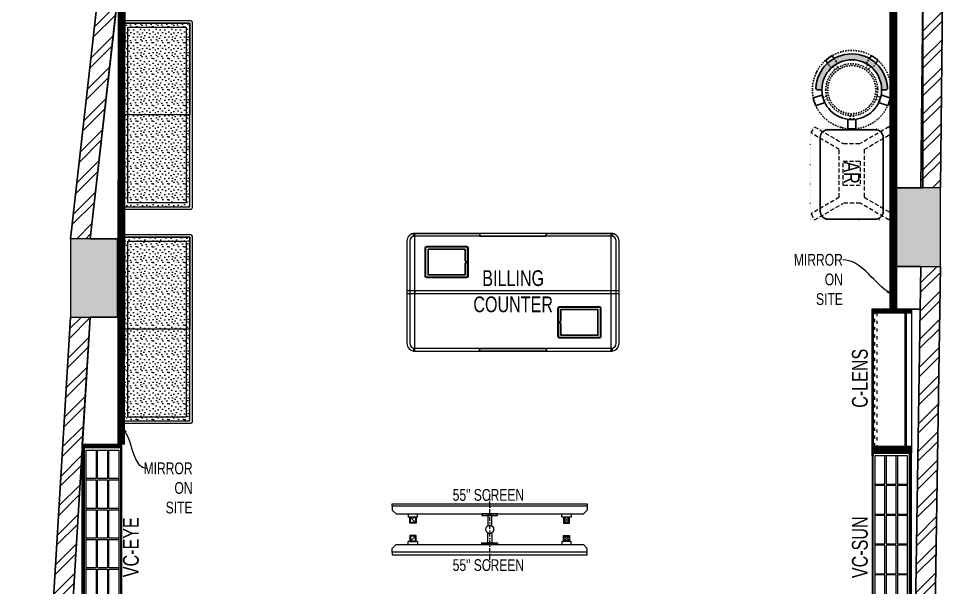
# Model space of a CAD drawing. Header units: feet. Extents: x 2835136 to 2841070, y -5729721 to -5712845.
# Drawn here: x 2835136 to 2841070, y -5721338 to -5717716 of the extents above; entities that cross this region are included whole.
import ezdxf
from ezdxf import colors
from ezdxf.entities.mleader import LeaderData, LeaderLine
from ezdxf.math import Vec2, Vec3

# ---------------------------------------------------------------- set-up
doc = ezdxf.new("R2010")
doc.units = ezdxf.units.FT
doc.header["$LTSCALE"] = 33
doc.header["$MEASUREMENT"] = 0
for name, pattern in [('ACAD_ISO03W100', [30, 12, -18]), ('DASHDOT2', [0.5, 0.25, -0.125, 0, -0.125]), ('DOT', [0.25, 0, -0.25]), ('HIDDEN2', [4.7624999999999975, 3.174999999999998, -1.587499999999999]), ('HIDDENX2', [0.75, 0.5, -0.25])]:
    doc.linetypes.add(name, pattern=pattern)
for name, color, linetype, lineweight in [('A-COL', 243, 'Continuous', 9), ('column hatch', 5, 'Continuous', 0), ('HATCH', 9, 'Continuous', 9), ('LENS-DIM', 252, 'Continuous', 5), ('LENS-HATCH', 251, 'Continuous', 5), ('LENS-PARTITION', 21, 'Continuous', 25), ('LENS-TEXT', 31, 'Continuous', 5), ('LK-EQPMT', 3, 'Continuous', 18), ('LK-FF&E FLOOR', 1, 'Continuous', 9), ('LK-FF&E WALL', 1, 'Continuous', 9), ('LK-IT', 3, 'Continuous', 18), ('LK-MIRROR', 133, 'Continuous', 13), ('LN-ELEVATION-1', 81, 'Continuous', 25), ('LN-ELEVATION-2', 103, 'Continuous', 20), ('LN-ELEVATION-3', 125, 'Continuous', 18), ('LN-ELEVATION-4', 145, 'Continuous', 13), ('LN-ELEVATION-5', 167, 'Continuous', 5), ('LN-HATCH', 251, 'Continuous', 0), ('PLANO-TXT', 252, 'Continuous', 5)]:
    doc.layers.add(name, color=color, linetype=linetype, lineweight=lineweight)
doc.layers.add('A-WALL', color=1, linetype='Continuous')
doc.styles.add('LK TXT', font='GILC____.TTF', dxfattribs={"height": 100})
doc.styles.get("Standard").update_dxf_attribs({"font": 'GILC____.TTF'})
pattern_1 = [(45, (7858054.083674966, 3504049.203216764), (-4.490128060534575, 4.490128060534575), [])]
pattern_2 = [(45, (4209746.041545029, 1706864.740126446), (-4.490128060534575, 4.490128060534575), [])]
pattern_3 = [(45, (4210046.041545031, 1706864.740126446), (-4.490128060534575, 4.490128060534575), [])]

# ---------------------------------------------------------------- blocks, each defined once
blk = doc.blocks.new('A$C143335a0')
at = {"layer": 'column hatch'}
h = blk.add_hatch(color=8, dxfattribs=at)
h.dxf.hatch_style = 1
h.paths.add_polyline_path([(3018.324078187347, 6392.745557473041), (3318.324078187347, 6392.745557473041), (3318.324078187347, 6892.745557473041), (3018.324078187347, 6892.745557473041)])
h.paths.add_polyline_path([(3268.975466294214, 952.9920500097796), (3268.975466294214, 1452.992050009779), (2968.975466294214, 1452.992050009779), (2968.975466294214, 952.9920500097796)])
h.paths.add_polyline_path([(3208.203709088266, -2918.531008622609), (2908.203709088266, -2918.531008622609), (2908.203709088266, -3418.531008622609), (3208.203709088266, -3418.531008622609)])
h.paths.add_polyline_path([(3337.574912689626, -9443.016422820276), (3337.574912689626, -8943.01642282028), (3037.574912689626, -8943.016422820283), (3037.574912689626, -9443.016422820276)])
h.paths.add_polyline_path([(-2596.425087310374, -9443.016422820276), (-2296.425087310374, -9443.01642282028), (-2296.425087310373, -8943.016422820276), (-2596.425087310373, -8943.016422820276)])
h.paths.add_polyline_path([(-2479.554539881647, -3382.244419299997), (-2179.554539881647, -3382.244419299997), (-2179.554539881647, -2882.244419299997), (-2479.554539881647, -2882.244419299997)])
h.paths.add_polyline_path([(-1967.58757924661, 1129.364045151509), (-2267.58757924661, 1129.364045151509), (-2267.58757924661, 629.3640451515093), (-1967.58757924661, 629.3640451515093)])
h.paths.add_polyline_path([(-1312.372398138046, 7402.300305533223), (-1612.372398138046, 7402.300305533223), (-1612.372398138046, 6902.300305533223), (-1312.372398138046, 6902.300305533223)])
at = {"layer": 'LN-HATCH'}
h = blk.add_hatch(dxfattribs=at)
h.set_pattern_fill('ANSI32', color=256, scale=333, angle=180)
h.set_pattern_definition([(225, (-8468480.47336075, 5282644.005836302), (88.29995930067012, -88.29995930067015), []), (225, (-8468539.340000186, 5282644.005836302), (88.29995930067012, -88.29995930067015), [])])
h.paths.add_polyline_path([(3143.969228822738, 1452.992050009779), (3268.975466294214, 1452.992050009779), (3318.324078187347, 6392.745557473041), (3193.317840717733, 6392.745557473041)])
h.paths.add_polyline_path([(3268.975466294214, 952.9920500097796), (3143.960067272186, 952.9920500097796), (3083.188310066238, -2918.531008622609), (3208.203709088266, -2918.531008622609)])
h.paths.add_polyline_path([(3208.203709088266, -3418.531008622609), (3083.169439248741, -3418.531008622609), (3212.540642850101, -8943.016422820276), (3337.574912689626, -8943.016422820276)])
h.paths.add_polyline_path([(3037.574912689626, -9443.016422820276), (3037.574912689626, -9193.016422820276), (2887.574912689626, -9193.016422820276), (2887.574912689626, -9443.016422820276)])
h.paths.add_polyline_path([(500.5749126896262, -9443.016422820276), (500.5749126896262, -9193.016422820276), (250.5749126896262, -9193.016422820276), (250.5749126877636, -9443.016422820276)])
h.paths.add_polyline_path([(-2136.425087310374, -9193.016422820276), (-2296.425087310374, -9193.016422820276), (-2296.425087310374, -9443.016422820276), (-2136.425087310374, -9443.016422820276)])
h.paths.add_polyline_path([(-2596.425087310374, -8943.016422820276), (-2471.397483309731, -8943.016422820276), (-2354.526935879141, -3382.244419299997), (-2479.554539881647, -3382.244419299997)])
h.paths.add_polyline_path([(-2479.554539881647, -2882.244419299997), (-2354.327025352046, -2882.244419299997), (-2142.360064718872, 629.3640451515093), (-2267.58757924661, 629.3640451515093)])
h.paths.add_polyline_path([(-2267.58757924661, 1129.364045151509), (-2141.785047009587, 1129.364045151509), (-1486.569865901023, 6902.300305533223), (-1612.372398138046, 6902.300305533223)])
at = {"layer": 'A-COL'}
for points in [[(2968.975466294214, 952.9920500097796), (3268.975466294214, 952.9920500097796), (3268.975466294214, 1452.992050009779), (2968.975466294214, 1452.992050009779)], [(-2267.58757924661, 629.3640451515093), (-1967.58757924661, 629.3640451515093), (-1967.58757924661, 1129.364045151509), (-2267.58757924661, 1129.364045151509)]]:
    blk.add_lwpolyline(points, close=True, dxfattribs=at)
at = {"layer": 'A-WALL'}
for p, q in [((-1612.372398138046, 6902.300305533223), (-2267.58757924661, 1129.364045151509)), ((-1486.569865901023, 6902.300305533223), (-2141.785047009587, 1129.364045151509)), ((3143.969228822738, 1452.992050009779), (3193.317840717733, 6392.745557473041)), ((3268.975466294214, 1452.992050009779), (3318.324078187347, 6392.745557473041)), ((3083.219106215984, -2916.569110468961), (3143.960067272186, 952.9920500097796)), ((3208.203709088266, -2918.531008622609), (3268.975466294214, 952.9920500097796)), ((-2267.58757924661, 629.3640451515093), (-2479.554539881647, -2882.244419299997)), ((-2142.360064718872, 629.3640451515093), (-2354.327025352046, -2882.244419299997))]:
    blk.add_line(p, q, dxfattribs=at)
blk = doc.blocks.new('VC HD 1200')
at = {"layer": 'LN-HATCH', "ltscale": 0.5}
h = blk.add_hatch(dxfattribs=at)
h.set_pattern_fill('ANSI31', color=256, scale=2)
h.set_pattern_definition([(45, (3760859.752907088, 1795248.935917533), (-4.490128060534575, 4.490128060534575), [])])
h.paths.add_polyline_path([(-1200, 250), (-1200, 60), (-1194, 60), (-1194, 50), (-1200, 50), (-1200, 6), (-1182, 6), (-1182, 250)])
h = blk.add_hatch(dxfattribs=at)
h.set_pattern_fill('ANSI31', color=256, scale=2)
h.set_pattern_definition(pattern_1)
h.paths.add_polyline_path([(0, 250), (0, 60), (-6, 60), (-6, 50), (0, 50), (0, 6), (-18, 6), (-18, 250)])
h = blk.add_hatch(dxfattribs=at)
h.set_pattern_fill('ANSI31', color=256, scale=2)
h.set_pattern_definition([(45, (7858047.083674965, 3504049.203216764), (-4.490128060534575, 4.490128060534575), [])])
h.paths.add_polyline_path([(-1165, 6), (-1165, 0), (-1200, 0), (-1200, 6)])
h = blk.add_hatch(dxfattribs=at)
h.set_pattern_fill('ANSI31', color=256, scale=2)
h.set_pattern_definition(pattern_1)
h.paths.add_polyline_path([(-28, 6), (-28, 0), (0, 0), (0, 6)])
at = {"layer": 'LN-ELEVATION-1', "ltscale": 0.5}
for points in [[(-1200, 250), (-1200, 60), (-1194, 60), (-1194, 50), (-1200, 50), (-1200, 6), (-1182, 6), (-1182, 250)], [(-18, 238), (-1182, 238), (-1182, 244), (-18, 244)], [(0, 250), (0, 60), (-6, 60), (-6, 50), (0, 50), (0, 6), (-18, 6), (-18, 250)], [(-1165, 6), (-1165, 0), (-1200, 0), (-1200, 6)], [(-35, 6), (-35, 0), (0, 0), (0, 6)]]:
    blk.add_lwpolyline(points, close=True, dxfattribs=at)
at = {"layer": 'LN-ELEVATION-3', "ltscale": 0.5}
for p, q in [((-1182, 250), (-18, 250)), ((-1165, 6), (-35, 6)), ((-35, 0), (-1165, 0))]:
    blk.add_line(p, q, dxfattribs=at)
for points in [[(-1165.000000000465, 226), (-35, 226), (-35, 18), (-1165.000000000465, 18)], [(-1165.000000000465, 226), (-983.3333333334886, 226), (-983.3333333334886, 162), (-1165.000000000465, 162)], [(-975.3333333334886, 226), (-793.6666666665112, 226), (-793.6666666665112, 162), (-975.3333333334886, 162)], [(-785.6666666665112, 226), (-603.9999999995342, 226), (-603.9999999995342, 162), (-785.6666666665112, 162)], [(-595.9999999995342, 226), (-414.3333333325572, 226), (-414.3333333325572, 162), (-595.9999999995342, 162)], [(-406.3333333325572, 226), (-224.6666666655801, 226), (-224.6666666655801, 162), (-406.3333333325572, 162)], [(-216.6666666655801, 226), (-34.99999999860302, 226), (-34.99999999860302, 162), (-216.6666666655801, 162)], [(-1165.000000000465, 90), (-983.3333333334886, 90), (-983.3333333334886, 154), (-1165.000000000465, 154)], [(-975.3333333334886, 154), (-793.6666666665112, 154), (-793.6666666665112, 90), (-975.3333333334886, 90)], [(-785.6666666665112, 154), (-603.9999999995342, 154), (-603.9999999995342, 90), (-785.6666666665112, 90)], [(-595.9999999995342, 154), (-414.3333333325572, 154), (-414.3333333325572, 90), (-595.9999999995342, 90)], [(-406.3333333325572, 154), (-224.6666666655801, 154), (-224.6666666655801, 90), (-406.3333333325572, 90)], [(-216.6666666655801, 154), (-34.99999999860302, 154), (-34.99999999860302, 90), (-216.6666666655801, 90)], [(-1165.000000000465, 82), (-983.3333333334886, 82), (-983.3333333334886, 18), (-1165.000000000465, 18)], [(-975.3333333334886, 82), (-793.6666666665112, 82), (-793.6666666665112, 18), (-975.3333333334886, 18)], [(-785.6666666665112, 82), (-603.9999999995342, 82), (-603.9999999995342, 18), (-785.6666666665112, 18)], [(-595.9999999995342, 82), (-414.3333333325572, 82), (-414.3333333325572, 18), (-595.9999999995342, 18)], [(-406.3333333325572, 82), (-224.6666666655801, 82), (-224.6666666655801, 18), (-406.3333333325572, 18)], [(-216.6666666655801, 82), (-34.99999999860302, 82), (-34.99999999860302, 18), (-216.6666666655801, 18)]]:
    blk.add_lwpolyline(points, close=True, dxfattribs=at)
blk = doc.blocks.new('CLENS 900')
at = {"layer": 'LN-HATCH', "ltscale": 0.5}
h = blk.add_hatch(dxfattribs=at)
h.set_pattern_fill('ANSI31', color=256, scale=50)
h.set_pattern_definition([(45, (911.7948143622632, 249.9999999999854), (-4.419417382415921, 4.419417382415921), [])])
h.paths.add_polyline_path([(0, 250), (0, 60), (6, 60), (6, 50), (0, 50), (0, 6), (25, 6), (25, 250)])
h = blk.add_hatch(dxfattribs=at)
h.set_pattern_fill('ANSI31', color=256, scale=2)
h.set_pattern_definition(pattern_2)
h.paths.add_polyline_path([(900, 250), (900, 60), (894, 60), (894, 50), (900, 50), (900, 6), (875, 6), (875, 250)])
h = blk.add_hatch(dxfattribs=at)
h.set_pattern_fill('ANSI31', color=256, scale=2)
h.set_pattern_definition(pattern_3)
h.paths.add_polyline_path([(875.0000000000146, 209.9999999999854), (25, 210), (25, 216), (875.0000000000146, 215.9999999999854)])
h = blk.add_hatch(dxfattribs=at)
h.set_pattern_fill('ANSI31', color=256, scale=2)
h.set_pattern_definition(pattern_3)
h.paths.add_polyline_path([(35, 6), (35, 0), (0, 0), (0, 6)])
h = blk.add_hatch(dxfattribs=at)
h.set_pattern_fill('ANSI31', color=256, scale=2)
h.set_pattern_definition(pattern_2)
h.paths.add_polyline_path([(865, 6), (865, 0), (900, 0), (900, 6)])
at = {"layer": 'LN-ELEVATION-1', "ltscale": 0.5}
for points in [[(0, 250), (0, 60), (6, 60), (6, 50), (0, 50), (0, 6), (25, 6), (25, 250)], [(900, 250), (900, 60), (894, 60), (894, 50), (900, 50), (900, 6), (875, 6), (875, 250)], [(875, 210), (25, 210), (25, 216), (875, 216)], [(35, 6), (35, 0), (0, 0), (0, 6)], [(865, 6), (865, 0), (900, 0), (900, 6)]]:
    blk.add_lwpolyline(points, close=True, dxfattribs=at)
at = {"layer": 'LN-ELEVATION-3', "ltscale": 0.5}
for p, q in [((25, 250), (875, 250)), ((35, 6), (865, 6)), ((865, 0), (35, 0))]:
    blk.add_line(p, q, dxfattribs=at)
at = {"layer": 'LN-ELEVATION-4', "linetype": 'ACAD_ISO03W100', "ltscale": 0.05}
blk.add_lwpolyline([(25, 30), (875, 30), (875, 18), (25, 18)], close=True, dxfattribs=at)
blk = doc.blocks.new('I-PAD Frame')
at = {"color": 3, "linetype": 'Continuous'}
blk.add_lwpolyline([(357868.7410323084, -232321.1361381283), (358122.7410323085, -232321.1361381283, 0.4142135623713902), (358132.7410323086, -232311.1361381283), (358132.7410323086, -232129.1361381283, 0.4142135623713902), (358122.7410323085, -232119.1361381283), (357868.7410323084, -232119.1361381283, 0.4142135623713902), (357858.7410323085, -232129.1361381283), (357858.7410323085, -232311.1361381283, 0.4142135623713902)], format="xyb", close=True, dxfattribs=at)
at = {"color": 3, "linetype": 'Continuous', "lineweight": 25}
blk.add_lwpolyline([(358113.2410323085, -232229.6755301424), (358113.2410323085, -232302.1361381283), (357878.2410323086, -232302.1361381283), (357878.2410323086, -232138.1361381283), (358113.2410323085, -232138.1361381283), (358113.2410323085, -232210.5967461141, 0.3275382217372251), (358114.6410323081, -232212.5046245168, -0.733799385757267), (358114.6410323086, -232227.7676517396, 0.3275382217372252)], format="xyb", close=True, dxfattribs=at)
blk = doc.blocks.new('Billing Counter-1350')
at = {"color": 5, "linetype": 'HIDDENX2', "ltscale": 0.025}
for p, q in [((-624.9999978118576, -374.9978339364752), (-625.0000002956949, 375)), ((624.9999976539984, -374.9978339364752), (625.0000001378357, 375))]:
    blk.add_line(p, q, dxfattribs=at)
at = {"color": 0, "linetype": 'Continuous'}
for p, q in [((625, 375), (-625, 375)), ((675, -325), (675, 325)), ((-625, -375), (625, -375))]:
    blk.add_line(p, q, dxfattribs=at)
at = {"color": 2, "linetype": 'Continuous'}
blk.add_line((624, -375), (624.9999976539984, -374.9978339364752), dxfattribs=at)
at = {"color": 2, "linetype": 'HIDDENX2', "ltscale": 0.025}
for points in [[(-632.999998427229, 375), (-212.4115580061916, 375), (-212.4115580851212, 358), (-632.9999985061586, 358)], [(210.3333326776046, 375), (-210.2551077436656, 375), (-210.255107664736, 358), (210.3333327565342, 358)], [(212.3333327565342, 375), (632.9217731775716, 375), (632.921773098642, 358), (212.3333326776046, 358)], [(-632.999998427229, -375), (-212.4115580061916, -375), (-212.4115580851212, -358), (-632.9999985061586, -358)], [(210.3333326776046, -375), (-210.2551077436656, -375), (-210.255107664736, -358), (210.3333327563014, -358)], [(212.3333327563014, -375), (632.9217731775716, -375), (632.921773098642, -358), (212.3333326776046, -358)]]:
    blk.add_lwpolyline(points, close=True, dxfattribs=at)
at = {"color": 5, "linetype": 'Continuous'}
for points in [[(-555.9166655030566, 97.25000000000001), (-288.9166655030567, 97.25000000000001), (-288.9166655030567, 286.25), (-555.9166655030566, 286.25)], [(555.9166655030566, -97.25000000000001), (288.9166655030567, -97.25000000000001), (288.9166655030567, -286.25), (555.9166655030566, -286.25)]]:
    blk.add_lwpolyline(points, close=True, dxfattribs=at)
at = {"color": 5, "linetype": 'HIDDENX2', "ltscale": 0.025}
blk.add_lwpolyline([(625, 8.5), (-625, 8.5), (-625, -8.5), (625, -8.5)], close=True, dxfattribs=at)
at = {"color": 0, "linetype": 'Continuous'}
for centre, radius, start, end in [((-625, 325), 50.0000000000291, 90, 180), ((624.9999999997672, 325), 50.00000000005822, 0, 90), ((624.9999999997672, -325), 50.0000000000291, 270, 0)]:
    blk.add_arc(centre, radius, start, end, dxfattribs=at)
at = {"layer": 'LN-ELEVATION-2'}
blk.add_line((-675, 325), (-675, -325), dxfattribs=at)
for points in [[(625, 375), (-625, 375, 0.4142135623725836), (-675, 325), (-675, -325, 0.4142135623725836), (-625, -375), (625, -375, 0.4142135623725837), (675, -325), (675, 325, 0.4142135623725836)], [(625, 357), (-625, 357, 0.4142135623730951), (-657, 325), (-657, -325, 0.4142135623730951), (-625, -357), (625, -357, 0.4142135623730951), (657, -325), (657, 325, 0.4142135623730951)]]:
    blk.add_lwpolyline(points, format="xyb", close=True, dxfattribs=at)
blk.add_lwpolyline([(-675, -8.5), (675, -8.5), (675, 8.5), (-675, 8.5)], close=True, dxfattribs=at)
blk.add_arc((-625, -325), 50.00000000005822, 180, 270, dxfattribs=at)
at = {"color": 2, "linetype": 'Continuous', "xscale": -1, "rotation": 180}
blk.add_blockref('I-PAD Frame', (-358418.1576978308, -232028.3861380983), dxfattribs=at)
at = {"color": 2, "linetype": 'Continuous', "xscale": -1}
blk.add_blockref('I-PAD Frame', (358418.1576978117, 232028.3861381281), dxfattribs=at)
at = {"layer": 'LENS-TEXT', "color": 0, "linetype": 'Continuous', "ltscale": 3, "insert": (0.983410338871181, 5.633732088841497), "char_height": 100, "attachment_point": 5, "style": 'LK TXT'}
blk.add_mtext_dynamic_manual_height_columns('BILLING COUNTER', width=353.0555573365615, gutter_width=0.5, heights=[0], dxfattribs=at)
blk = doc.blocks.new('AR')
at = {"layer": 'LN-ELEVATION-2', "linetype": 'DOT', "lineweight": 25}
blk.add_lwpolyline([(0, 13.41378593863919), (530, 13.41378593863919), (530, 593.4137859386392), (0, 593.4137859386392)], close=True, dxfattribs=at)
at = {"layer": 'LN-ELEVATION-2', "lineweight": 25}
blk.add_lwpolyline([(465, 68.22063546301797), (465, 538.2206354630179, 0.4142135623730951), (415, 588.2206354630177), (115, 588.2206354630177, 0.4142135623730951), (65, 538.2206354630179), (65, 68.22063546301797, 0.4142135623730951), (115, 18.22063546301797), (415, 18.22063546301797, 0.4142135623730951)], format="xyb", close=True, dxfattribs=at)
at = {"layer": 'LN-ELEVATION-4', "linetype": 'HIDDEN2', "ltscale": 0.25}
for points in [[(185.8456009030342, 448.8780772723258), (5.888936847448348, 554.0078910568263), (28.48512306064368, 593.350836840691), (211.0874861851335, 486.6754184374586)], [(344.154399111867, 448.8780772762837), (524.1110631600021, 554.0078910947777), (501.5148769393563, 593.3508368753828), (318.9125138223171, 486.6754184374586)], [(211.0874861851335, 486.6754184376913), (318.9125138223171, 486.6754184376913)], [(185.8456009030342, 144.472759603057), (185.8456009030342, 448.8780772723258)], [(344.154399111867, 448.8780772762837), (344.154399111867, 144.4727595990989)], [(185.8456009030342, 144.472759603057), (5.888936847448348, 39.34294581855647), (28.48512306064368, 3.46917659e-08), (211.0874861851335, 106.6754184379242)], [(344.154399111867, 144.4727595990989), (524.1110631600021, 39.34294578060508), (501.5148769393563, 0), (318.9125138223171, 106.6754184379242)], [(318.9125138223171, 106.6754184376914), (211.0874861851335, 106.6754184376914)]]:
    blk.add_lwpolyline(points, dxfattribs=at)
blk.add_lwpolyline([(210.8456009030342, 373.9866790841333), (319.154399111867, 373.9866790841333), (319.154399111867, 219.3641577917151), (210.8456009030342, 219.3641577917151)], close=True, dxfattribs=at)
blk = doc.blocks.new('2 seater bench')
at = {"layer": 'LENS-HATCH', "lineweight": 0}
h = blk.add_hatch(dxfattribs=at)
h.set_pattern_fill('STIP1', color=177, scale=100, angle=269.9999999999999, pattern_type=2)
h.set_pattern_definition([(270, (6617251.078707985, -170421.6063060569), (100, -1.516e-13), [0, -100]), (270, (6617235.078707984, -170433.6063060569), (100, -1.516e-13), [0, -100]), (270, (6617211.078707985, -170428.6063060569), (100, -1.516e-13), [0, -100]), (270, (6617188.078707985, -170463.6063060569), (100, -1.516e-13), [0, -100]), (270, (6617224.078707985, -170460.6063060569), (100, -1.516e-13), [0, -100]), (270, (6617248.078707985, -170487.6063060569), (100, -1.516e-13), [0, -100]), (270, (6617255.078707985, -170452.6063060569), (100, -1.516e-13), [0, -100]), (270, (6617214.078707985, -170494.6063060569), (100, -1.516e-13), [0, -100]), (270, (6617182.078707985, -170489.6063060569), (100, -1.516e-13), [0, -100]), (270, (6617167.078707985, -170415.6063060568), (100, -1.516e-13), [0, -100]), (270, (6617187.078707985, -170433.6063060569), (100, -1.516e-13), [0, -100]), (270, (6617168.078707984, -170447.6063060569), (100, -1.516e-13), [0, -100]), (270, (6617232.078707985, -170508.6063060569), (100, -1.516e-13), [0, -100]), (270, (6617207.078707984, -170476.6063060568), (100, -1.516e-13), [0, -100]), (270, (6617240.078707984, -170468.6063060569), (100, -1.516e-13), [0, -100]), (270, (6617231.078707984, -170485.6063060569), (100, -1.516e-13), [0, -100]), (270, (6617204.078707985, -170449.6063060568), (100, -1.516e-13), [0, -100]), (270, (6617258.078707984, -170477.6063060569), (100, -1.516e-13), [0, -100]), (270, (6617199.078707984, -170508.6063060569), (100, -1.516e-13), [0, -100]), (270, (6617169.078707985, -170505.6063060569), (100, -1.516e-13), [0, -100])])
h.paths.add_polyline_path([(585, 210), (0, 210), (0, -210), (585, -210)])
h.paths.add_polyline_path([(0, 245), (0, -210)])
h.paths.add_polyline_path([(-585, 210), (0, 210), (0, -210), (-585, -210)])
at = {"layer": 'LN-ELEVATION-2', "ltscale": 0.5}
for points in [[(-585, 210), (0, 210), (0, -210), (-585, -210)], [(585.0000000009313, 210), (0, 210), (0, -210), (585.0000000009313, -210)]]:
    blk.add_lwpolyline(points, close=True, dxfattribs=at)
at = {"layer": 'LN-ELEVATION-5', "ltscale": 0.5}
blk.add_lwpolyline([(590, 225), (-590, 225, 0.4142135623730951), (-600, 215), (-600, -215, 0.4142135623730951), (-590, -225), (590, -225, 0.4142135623730951), (600, -215), (600, 215, 0.4142135623730951)], format="xyb", close=True, dxfattribs=at)
blk.add_lwpolyline([(585, 210), (-585, 210), (-585, -210), (585, -210)], close=True, dxfattribs=at)
at = {"layer": 'LN-ELEVATION-5', "linetype": 'HIDDEN2', "ltscale": 11}
blk.add_lwpolyline([(-560, 185), (560.0000000009313, 185), (560.0000000009313, -185), (-560, -185)], close=True, dxfattribs=at)
blk = doc.blocks.new('DR STOOL')
at = {"layer": 'HATCH'}
h = blk.add_hatch(dxfattribs=at)
h.set_pattern_fill('ANSI36', color=250, angle=-90.00000000000001)
h.set_pattern_definition([(315, (-227.8099174643867, 917.3997257252777), (6.173926083235043, -1.683798022700468), [7.9375, -1.587499999999999, 0, -1.587499999999999])])
edge = h.paths.add_edge_path()
edge.add_line((-190.0000000041909, 4.511094e-10), (-218.6899174675346, 4.511094e-10))
edge.add_arc((-218.6899174670689, 9.120000000388245), 9.119999999940092, 177.6119845363388, 269.9999999996136, ccw=False)
edge.add_arc((-1.8626451e-09, 3.565219e-10), 228.000000002257, 2.3880154632688004, 177.6119845367313, ccw=False)
edge.add_arc((218.6899174633436, 9.120000000497384), 9.120000000051716, -90.00000000034493, 2.3880154629299, ccw=False)
edge.add_line((218.6899174633436, 4.511094e-10), (190, 4.511094e-10))
edge.add_arc((-1.8626451e-09, 4.511094e-10), 190.000000001979, -1.27e-14, 180)
at = {"layer": 'LN-ELEVATION-1', "color": 1, "ltscale": 100}
for p, q in [((-165.2704676063731, 189.0243927398114), (-165.9069543029182, 185.0820035930228)), ((-165.9069543029182, 185.0820035930228), (-153.8003208162263, 168.3135803133482)), ((-128.6221585394814, 215.4841044476634), (-165.2704676063731, 189.0243927398114)), ((-124.7228340068832, 214.8545704018979), (-128.6221585394814, 215.4841044476634)), ((-112.6981821293011, 198.1996966340157), (-124.7228340068832, 214.8545704018979)), ((124.7553772013634, 214.9803744515593), (112.5488144652918, 198.2845540212292)), ((128.7014972954057, 215.5933048763618), (124.7553772013634, 214.9803744515593)), ((128.7014972954057, 215.5933048763618), (124.7553772013634, 214.9803744515593)), ((165.1911288509145, 188.915192311113), (128.7014972954057, 215.5933048763618)), ((165.1911288509145, 188.915192311113), (128.7014972954057, 215.5933048763618)), ((153.6734594982117, 168.4294150282658), (165.7973639420234, 185.0121775862135)), ((165.7973639420234, 185.0121775862135), (165.1911288509145, 188.915192311113)), ((165.7973639420234, 185.0121775862135), (165.1911288509145, 188.915192311113)), ((-242.9550312487409, -52.24013893969095), (-244.7482102331705, -55.75945052818861)), ((-244.7482102331705, -55.75945052818861), (-230.7800458371639, -98.74904560100549)), ((-191.2928382232785, -35.45407700946089), (-242.9550312487409, -52.24013893969095)), ((-187.9259491492994, -37.1695928365807), (-191.2928382232785, -35.45407700946089)), ((-184.1424400564283, -48.81403796559607), (-187.9259491492994, -37.1695928365807)), ((188.0651108901948, -36.96233201187715), (184.0504167033359, -49.19388854173303)), ((191.3981811110861, -35.27656588272658), (188.0651108901948, -36.96233201187715)), ((243.0100176925771, -52.21682526778022), (191.3981811110861, -35.27656588272658)), ((230.715890809428, -98.7280946081737), (244.8123673382215, -55.78040257930116)), ((244.8123673382215, -55.78040257930116), (243.0100176925771, -52.21682526778022)), ((-230.7800458371639, -98.74904560100549), (-227.2218665438704, -100.5620286722478)), ((-227.2218665438704, -100.5620286722478), (-175.5596735184081, -83.7759667420105)), ((-173.8639617776498, -80.4479453730819), (-177.8421125086024, -68.2044548037811)), ((-175.5596735184081, -83.7759667420105), (-173.8639617776498, -80.4479453730819)), ((177.6922140880488, -68.56540505095472), (173.8739495249465, -80.1985000452405)), ((173.8739495249465, -80.1985000452405), (175.5794035866856, -83.5704969359358)), ((175.5794035866856, -83.5704969359358), (227.1912401677109, -100.5107563209894)), ((227.1912401677109, -100.5107563209894), (230.715890809428, -98.7280946081737)), ((-22.72193054761737, -190.2142363802995), (-25.39390889601782, -192.886214728569)), ((-25.39390889601782, -192.886214728569), (-25.39390889601782, -247.2070584567482)), ((-10.47823652112856, -190.2142363802995), (-22.72193054761737, -190.2142363802995)), ((22.78362171910703, -190.2142363802995), (9.910054048988968, -190.2142363802995)), ((25.42475448176265, -192.8553691428751), (22.78362171910703, -190.2142363802995)), ((25.42475448176265, -247.1762128710543), (25.42475448176265, -192.8553691428751)), ((-25.39390889601782, -247.2070584567482), (-22.60096735274419, -250)), ((-22.60096735274419, -250), (22.60096735274419, -250)), ((22.60096735274419, -250), (25.42475448176265, -247.1762128710543))]:
    blk.add_line(p, q, dxfattribs=at)
at = {"layer": 'LN-ELEVATION-1', "linetype": 'DASHDOT2'}
for p, q in [((-92.92521573789418, 170.8129362839827), (-112.6981821293011, 198.1996966340157)), ((112.5488144652918, 198.2845540212292), (92.69529851106927, 171.1294289919315)), ((-153.8003208162263, 168.3135803133482), (-134.1093360339291, 141.0403694751003)), ((-134.1093360339291, 141.0403694751003), (-130.4219571123831, 140.4450534014686)), ((-130.4219571123831, 140.4450534014686), (-119.9844727469608, 147.9808124662595)), ((-119.9844727469608, 147.9808124662595), (-105.3687285655178, 126.9741353208374)), ((-103.4542870586738, 159.9154408004979), (-93.52748446213081, 167.0824927485227)), ((-88.15393704269081, 139.4771787207864), (-103.4542870586738, 159.9154408004979)), ((-93.52748446213081, 167.0824927485227), (-92.92521573789418, 170.8129362839827)), ((103.6608748426661, 159.8406005539291), (88.19885099539533, 139.4487815762331)), ((92.69529851106927, 171.1294289919315), (93.26858203159645, 167.4385604566923)), ((93.26858203159645, 167.4385604566923), (103.6608748426661, 159.8406005539291)), ((105.4096150295809, 126.94019481352), (120.1194891873747, 147.8074627162714)), ((120.1194891873747, 147.8074627162714), (130.0033113472163, 140.5812532722048)), ((130.0033113472163, 140.5812532722048), (133.7372852512635, 141.1612321265929)), ((133.7372852512635, 141.1612321265929), (153.6734594982117, 168.4294150282658)), ((-159.954806596972, -40.49024384317454), (-184.1424400564283, -48.81403796559607)), ((184.0504167033359, -49.19388854173303), (159.8786162491887, -40.79004861696012)), ((-177.8421125086024, -68.2044548037811), (-153.4148110738024, -60.73628028803068)), ((153.3006618716754, -61.02382378749462), (177.6922140880488, -68.56540505095472)), ((-10.92024635523557, -164.6382343793375), (-10.47823652112856, -190.2142363802995)), ((9.910054048988968, -190.2142363802995), (10.35584833659231, -164.674698740353))]:
    blk.add_line(p, q, dxfattribs=at)
at = {"layer": 'LN-ELEVATION-1', "color": 1, "ltscale": 100}
blk.add_lwpolyline([(-190.0000000023283, 0), (-218.6899174656719, 0, -0.4264743413925903), (-227.8019973598421, 9.5, -0.959166304662544), (227.8019973593764, 9.5, -0.4264743413925903), (218.6899174647406, 0), (190.0000000013969, 0)], format="xyb", dxfattribs=at)
at = {"layer": 'LN-ELEVATION-1', "linetype": 'DASHDOT2'}
for radius in [250, 165, 153]:
    blk.add_circle((0, 0), radius, dxfattribs=at)
at = {"layer": 'LN-ELEVATION-1', "color": 1, "ltscale": 100}
blk.add_circle((0, 0), 190, dxfattribs=at)
blk = doc.blocks.new('55INCH')
at = {"layer": 'LK-EQPMT', "ltscale": 12}
for p, q in [((2111558.8162113, 1135690.450573809), (2111583.24744553, 1135690.450467438)), ((2111583.24744553, 1135690.450467438), (2111607.67857339, 1135666.019126837)), ((2111607.678786132, 1134473.881595297), (2111607.67857339, 1135666.019126837)), ((2111607.678233332, 1135587.915183341), (2111627.204219206, 1135587.915098327)), ((2111627.204219206, 1135587.915098327), (2111627.203964163, 1135529.337140705)), ((2111627.203964163, 1135529.337140705), (2111607.67797829, 1135529.337225719)), ((2111627.205367106, 1134610.5634114), (2111607.679381233, 1134610.563496414)), ((2111627.205367106, 1134610.5634114), (2111627.205112064, 1134551.985453778)), ((2111607.679126189, 1134551.985538793), (2111627.205112064, 1134551.985453778)), ((2111583.247445532, 1134449.450467438), (2111607.678786132, 1134473.881595297)), ((2111558.8162113, 1134449.45057381), (2111583.247445532, 1134449.450467438))]:
    blk.add_line(p, q, dxfattribs=at)
at = {"layer": 'LK-EQPMT'}
for p, q in [((2111661.614206139, 1135573.919317673), (2111631.027374502, 1135543.33275238)), ((2111661.614072967, 1135543.332619208), (2111631.027507674, 1135573.919450845)), ((2111661.615356252, 1134597.075782953), (2111631.028524615, 1134566.48921766))]:
    blk.add_line(p, q, dxfattribs=at)
at = {"layer": 'LK-EQPMT', "ltscale": 12}
blk.add_lwpolyline([(2111542.593620929, 1135690.450644441), (2111558.8162113, 1135690.450573809), (2111558.8162113, 1134449.45057381), (2111542.593620929, 1134449.450644441)], close=True, dxfattribs=at)
at = {"layer": 'LK-EQPMT'}
for points in [[(2111627.204187012, 1135577.742804799), (2111627.204020548, 1135539.509431718), (2111665.437393629, 1135539.509265254), (2111665.437560093, 1135577.742638335)], [(2111631.027507674, 1135573.919450845), (2111631.027374502, 1135543.33275238), (2111661.614072967, 1135543.332619208), (2111661.614206139, 1135573.919317673)], [(2111627.20517066, 1134562.665896998), (2111627.205337125, 1134600.89927008), (2111665.438710206, 1134600.899103615), (2111665.438543742, 1134562.665730534)], [(2111631.028524615, 1134566.48921766), (2111631.028657786, 1134597.075916125), (2111661.615356252, 1134597.075782953), (2111661.61522308, 1134566.489084489)]]:
    blk.add_lwpolyline(points, close=True, dxfattribs=at)

msp = doc.modelspace()

# ---------------------------------------------------------------- linework, layer by layer
at = {"layer": 'LENS-PARTITION'}
for points in [[(2835790.811044997, -5717625.775139898), (2835759.865064872, -5717625.744768331), (2835590.55404583, -5719117.501597672), (2835764.751513593, -5719117.501597672), (2835764.751513593, -5719617.501597674), (2835589.979028121, -5719617.501597674), (2835540.988891214, -5720429.110062128), (2835730.988891214, -5720429.110062128), (2835790.988891215, -5720429.110062128)], [(2840701.314559134, -5718793.873592814), (2840887.95999785, -5718793.873592814), (2840887.95999785, -5717627.550851339), (2840701.314559134, -5717627.550851339)], [(2840876.299160111, -5719293.873592814), (2840701.314559134, -5719293.873592814), (2840701.314559134, -5719565.396651447), (2840815.508532088, -5719565.396651447), (2840872.037030416, -5719565.396651447)]]:
    msp.add_lwpolyline(points, close=True, dxfattribs=at)
at = {"layer": 'LK-IT', "color": 1, "linetype": 'DASHDOT2', "ltscale": 3}
msp.add_line((2838132.977371714, -5721212.75047783), (2838132.977371714, -5720723.733500912), dxfattribs=at)
at = {"layer": 'LK-IT'}
for points in [[(2838182.977371715, -5720870.827045971), (2838082.977371715, -5720870.827045971), (2838082.977371715, -5720880.827045971), (2838182.977371715, -5720880.827045971)], [(2838182.977371715, -5721065.656932769), (2838082.977371715, -5721065.656932769), (2838082.977371715, -5721055.656932769), (2838182.977371715, -5721055.656932769)]]:
    msp.add_lwpolyline(points, close=True, dxfattribs=at)
for points in [[(2838145.477371715, -5720946.591354275), (2838145.477371715, -5720880.827045971), (2838120.477371715, -5720880.827045971), (2838120.477371715, -5720946.591354275, -0.26794919244356), (2838145.477371715, -5720946.591354275, 0.9999999999999998)], [(2838145.477371715, -5720989.892624466), (2838145.477371715, -5721055.656932769), (2838120.477371715, -5721055.656932769), (2838120.477371715, -5720989.892624466, 0.26794919244356), (2838145.477371715, -5720989.892624466, -0.9999999999999998)]]:
    msp.add_lwpolyline(points, format="xyb", dxfattribs=at)
at = {"layer": 'LK-IT', "color": 1}
msp.add_circle((2838132.977371714, -5720968.24198937), 25, dxfattribs=at)
at = {"layer": 'LK-MIRROR', "linetype": 'ACAD_ISO03W100', "ltscale": 0.05, "const_width": 50}
for points in [[(2835787.988891214, -5720429.110062128), (2835790.988891215, -5717627.550851339)], [(2840701.314559134, -5717627.550851339), (2840701.314559134, -5719565.396651447)]]:
    msp.add_lwpolyline(points, dxfattribs=at)

# ---------------------------------------------------------------- block references
at = {"layer": 'LENS-DIM', "color": 7}
msp.add_blockref('A$C143335a0', (2837732.33909284, -5720246.865642824), dxfattribs=at)
at = {"layer": 'LK-FF&E FLOOR'}
for name, p, rotation in [('2 seater bench', (2836015.988891214, -5718329.339584044), 270), ('AR', (2840701.314559134, -5718405.00515344), 180), ('2 seater bench', (2836015.988891214, -5719693.326514177), 270)]:
    msp.add_blockref(name, p, dxfattribs=dict(at, rotation=rotation))
at = {"layer": 'LK-FF&E FLOOR', "xscale": -1}
msp.add_blockref('DR STOOL', (2840436.314559134, -5718168.418939376), dxfattribs=at)
at = {"layer": 'LK-FF&E FLOOR'}
msp.add_blockref('Billing Counter-1350', (2838281.233884984, -5719458.510567042), dxfattribs=at)
at = {"layer": 'LK-FF&E WALL'}
for name, p, rotation in [('CLENS 900', (2840565.508532088, -5719565.396651447), 270), ('VC HD 1200', (2835790.988891215, -5720429.110062128), 90.00000000000003)]:
    msp.add_blockref(name, p, dxfattribs=dict(at, rotation=rotation))
at = {"layer": 'LK-FF&E WALL', "xscale": -1, "rotation": 270}
msp.add_blockref('VC HD 1200', (2840565.508532088, -5720465.396651446), dxfattribs=at)
at = {"layer": 'LK-IT', "rotation": 270}
msp.add_blockref('55INCH', (1703063.026727275, -3609263.14836844), dxfattribs=at)
at = {"layer": 'LK-IT', "xscale": -1, "rotation": 270}
msp.add_blockref('55INCH', (1703063.026727275, -7832673.335610295), dxfattribs=at)

# ---------------------------------------------------------------- texts
at = {"layer": 'LENS-TEXT', "color": 0, "linetype": 'Continuous', "ltscale": 3, "insert": (2840435.985234939, -5718696.405400522), "char_height": 100, "attachment_point": 5, "rotation": 269.99999999999994, "style": 'LK TXT'}
msp.add_mtext_dynamic_manual_height_columns('AR', width=237.4408088319178, gutter_width=12.5, heights=[0], dxfattribs=at)
at = {"layer": 'LENS-TEXT', "color": 0, "linetype": 'Continuous', "ltscale": 3, "char_height": 75, "width": 783.9636358173434, "attachment_point": 5, "style": 'LK TXT'}
for insert in [(2838124.515028223, -5720750.025929897), (2838124.515028223, -5721197.025929895)]:
    msp.add_mtext('\\pt225;55" SCREEN', dxfattribs=dict(at, insert=insert))
at = {"layer": 'PLANO-TXT', "linetype": 'Continuous', "ltscale": 3, "char_height": 100, "width": 149.546511627907, "attachment_point": 5, "rotation": 90.00000000000007, "style": 'LK TXT'}
for s, insert in [('C-LENS', (2840488.378252546, -5720006.69756346, -23744.04052932372)), ('VC-EYE', (2835850.736574688, -5721082.747659734, -23744.04052932372)), ('VC-SUN', (2840488.378252546, -5721082.951606491, -23744.04052932372))]:
    msp.add_mtext(s, dxfattribs=dict(at, insert=insert))

# ---------------------------------------------------------------- leaders
at = {"layer": 'LENS-TEXT', "color": 0, "linetype": 'Continuous', "ltscale": 3}
ml = msp.add_multileader_mtext('Standard', dxfattribs=at)
ml.set_content('\\pxqr,t3;{\\C0;MIRROR ON SITE}', color=1)
ml.set_leader_properties(color=256, linetype='ByLayer', lineweight=-1)
ml.build(insert=Vec2(0, 0))
ml.multileader.update_dxf_attribs({"leader_type": 2, "dogleg_length": 0.36, "arrow_head_size": 50})
ctx = ml.context
ctx.base_point, ctx.char_height, ctx.arrow_head_size, ctx.landing_gap_size, ctx.plane_origin, ctx.plane_x_axis, ctx.plane_y_axis = Vec3(2840129.646787466, -5719252.611793251, 47488.08105864739), 75, 50, 0.09, Vec3(2834194.920650493, -5720888.331913909, 47488.08105864739), Vec3(0.9999993982722358, 0.0010970210418018), Vec3(-0.0010970210418018, 0.9999993982722358)
ctx.text_align_type = 2
notes = []
notes.append((ctx, [(1, (1, 1, 0), (2840379.986782178, -5719252.337164845, 47488.08105864739), (-0.9999993982722358, -0.0010970210418018), 0.3600000000000003, [(1, [(2840701.314559134, -5719480.692363124, 47488.08105864739)], 0, [])])]))
ctx.mtext.insert, ctx.mtext.text_direction, ctx.mtext.rotation, ctx.mtext.width, ctx.mtext.alignment, ctx.mtext.flow_direction = Vec3(2840379.495106014, -5719214.347129037, 47488.08105864739), Vec3(0.9999993982722358, 0.0010970210418018), 0.0010970212618378, 289.5442082885826, 3, 5
ml = msp.add_multileader_mtext('Standard', dxfattribs=at)
ml.set_content('\\pxqr,t3;{\\C0;MIRROR ON SITE}', color=1)
ml.set_leader_properties(color=256, linetype='ByLayer', lineweight=-1)
ml.build(insert=Vec2(0, 0))
ml.multileader.update_dxf_attribs({"leader_type": 2, "dogleg_length": 0.36, "arrow_head_size": 50})
ctx = ml.context
ctx.base_point, ctx.char_height, ctx.arrow_head_size, ctx.landing_gap_size, ctx.plane_origin, ctx.plane_x_axis, ctx.plane_y_axis = Vec3(2835952.735936072, -5720580.255258775, 47488.08105864739), 75, 50, 0.09, Vec3(2842137.442067974, -5722216.249612912, 47488.08105864739), Vec3(0.9999993982722358, -0.0010970210418018), Vec3(0.0010970210418018, 0.9999993982722358)
notes.append((ctx, [(1, (1, 1, 0), (2835952.375936289, -5720580.254863847, 47488.08105864739), (0.9999993982722358, -0.0010970210418018), 0.3600000000000003, [(1, [(2835790.988891215, -5720308.495712914, 47488.08105864739)], 0, [])])]))
ctx.mtext.insert, ctx.mtext.text_direction, ctx.mtext.rotation, ctx.mtext.width, ctx.mtext.flow_direction = Vec3(2835952.867612454, -5720542.264828041, 47488.08105864739), Vec3(0.9999993982722358, -0.0010970210418018), 6.282088285917748, 289.5442082885826, 5
for ctx, leaders in notes:
    for number, flags, end, landing, length, lines in leaders:
        leader = LeaderData()
        leader.index, (leader.has_last_leader_line, leader.has_dogleg_vector, leader.attachment_direction) = number, flags
        leader.last_leader_point, leader.dogleg_vector, leader.dogleg_length = Vec3(end), Vec3(landing), length
        for number, points, colour, breaks in lines:
            line = LeaderLine()
            line.index, line.vertices, line.color, line.breaks = number, Vec3.list(points), colors.encode_raw_color(colour), breaks
            leader.lines.append(line)
        ctx.leaders.append(leader)

doc.saveas('drawing.dxf')
